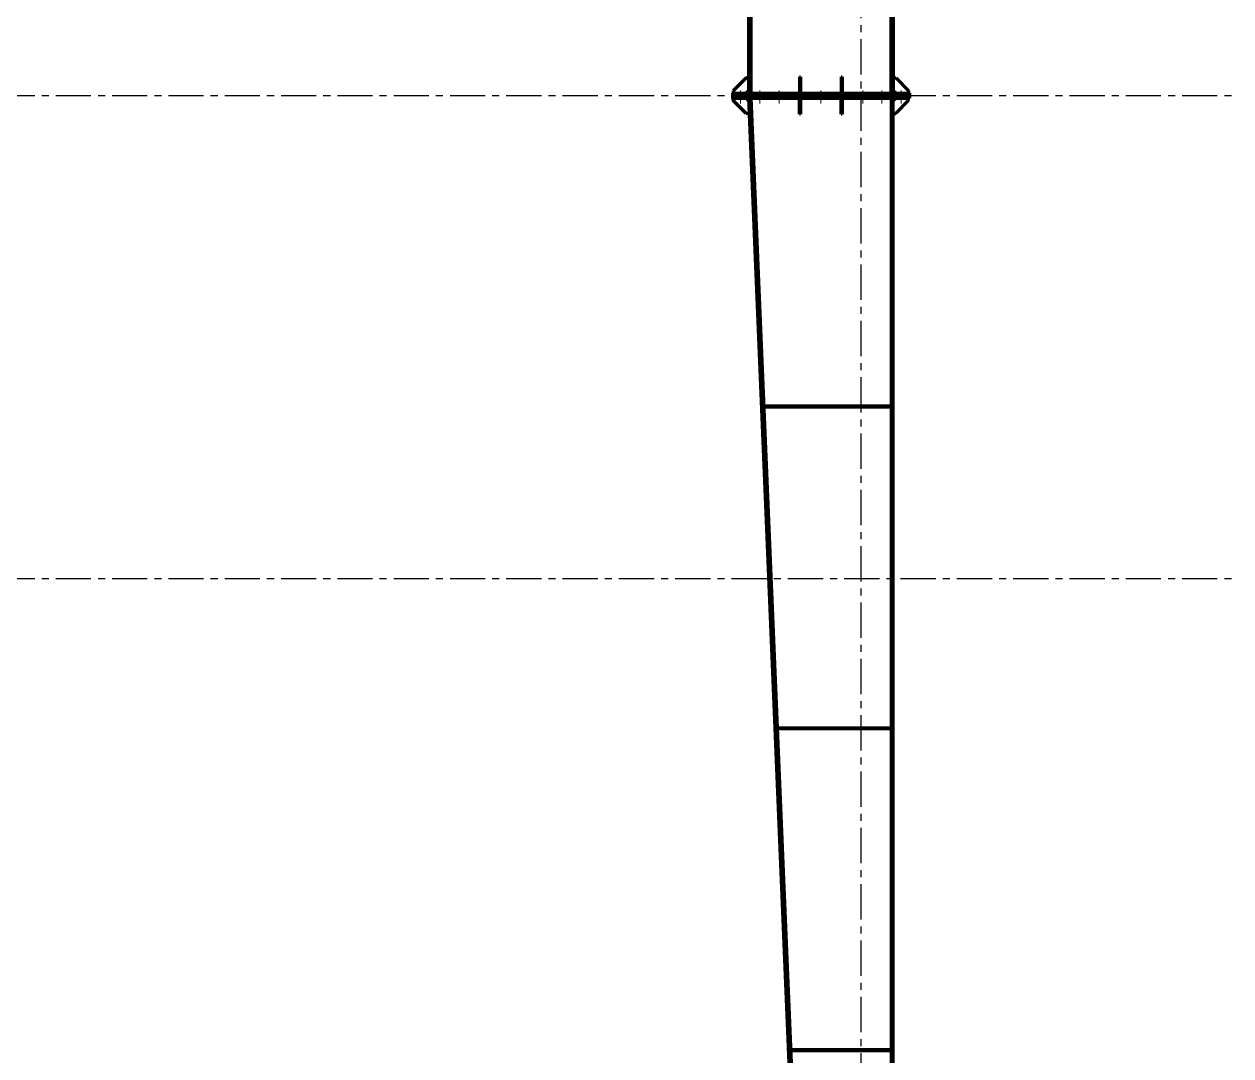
# Model space of a CAD drawing. Header units: inches. Extents: x 2 to 32666, y -5537 to 22.
# Drawn here: x 13914.68 to 13957.53, y -3865.22 to -3828.59 of the extents above; entities that cross this region are included whole.
import ezdxf

# ---------------------------------------------------------------- set-up
doc = ezdxf.new("R2010")
doc.units = ezdxf.units.IN
doc.header["$MEASUREMENT"] = 0
doc.linetypes.add('CENTER', pattern=[2, 1.25, -0.25, 0.25, -0.25])
doc.layers.add('2', color=2, linetype='Continuous')
doc.layers.add('Tim truc', color=8, linetype='Continuous')

msp = doc.modelspace()

# ---------------------------------------------------------------- hatches: boundary and pattern name
at = {"layer": '2'}
for points in [[(13940.0419, -3831.1298), (13940.0419, -3831.0383), (13940.1904, -3831.0383), (13940.1904, -3831.1298)], [(13940.0419, -3831.2212), (13940.0419, -3831.1298), (13940.1904, -3831.1298), (13940.1904, -3831.2212)], [(13940.7276, -3831.1298), (13940.7276, -3831.0383), (13940.8762, -3831.0383), (13940.8762, -3831.1298)], [(13940.7276, -3831.2212), (13940.7276, -3831.1298), (13940.8762, -3831.1298), (13940.8762, -3831.2212)], [(13941.4133, -3831.1298), (13941.4133, -3831.0383), (13941.5619, -3831.0383), (13941.5619, -3831.1298)], [(13941.4133, -3831.2212), (13941.4133, -3831.1298), (13941.5619, -3831.1298), (13941.5619, -3831.2212)], [(13942.899, -3831.1298), (13942.899, -3831.0383), (13943.0476, -3831.0383), (13943.0476, -3831.1298)], [(13942.899, -3831.2212), (13942.899, -3831.1298), (13943.0476, -3831.1298), (13943.0476, -3831.2212)], [(13944.3847, -3831.1298), (13944.3847, -3831.0383), (13944.5333, -3831.0383), (13944.5333, -3831.1298)], [(13944.3847, -3831.2212), (13944.3847, -3831.1298), (13944.5333, -3831.1298), (13944.5333, -3831.2212)], [(13945.0704, -3831.1298), (13945.0704, -3831.0383), (13945.219, -3831.0383), (13945.219, -3831.1298)], [(13945.0704, -3831.2212), (13945.0704, -3831.1298), (13945.219, -3831.1298), (13945.219, -3831.2212)], [(13945.7562, -3831.1298), (13945.7562, -3831.0383), (13945.9047, -3831.0383), (13945.9047, -3831.1298)], [(13945.7562, -3831.2212), (13945.7562, -3831.1298), (13945.9047, -3831.1298), (13945.9047, -3831.2212)]]:
    msp.add_hatch(color=256, dxfattribs=at).paths.add_polyline_path(points, flags=17)

# ---------------------------------------------------------------- linework, layer by layer
at = {"layer": '2', "lineweight": 100}
for p, q in [((13940.4018, -3801.1457), (13940.4019, -3831.0383)), ((13940.4818, -3801.1457), (13940.4819, -3831.0383)), ((13945.4647, -3831.0383), (13945.4647, -3817.2992)), ((13945.5447, -3817.2992), (13945.5447, -3831.0383)), ((13940.3162, -3830.4955), (13939.859, -3830.9526)), ((13940.4019, -3830.4955), (13940.3162, -3830.4955)), ((13942.2133, -3830.4669), (13942.2133, -3831.0383)), ((13942.2133, -3830.4669), (13942.2476, -3830.4669)), ((13942.2476, -3830.4669), (13942.2476, -3831.0383)), ((13943.699, -3830.4669), (13943.699, -3831.0383)), ((13943.699, -3830.4669), (13943.7333, -3830.4669)), ((13943.7333, -3830.4669), (13943.7333, -3831.0383)), ((13945.5447, -3830.4955), (13945.6304, -3830.4955)), ((13945.6304, -3830.4955), (13946.0876, -3830.9526)), ((13939.8304, -3831.0383), (13939.8304, -3831.1298)), ((13939.8304, -3831.0383), (13946.1162, -3831.0383)), ((13939.8304, -3831.1298), (13939.8304, -3831.2212)), ((13939.8304, -3831.1298), (13946.1162, -3831.1298)), ((13939.8304, -3831.1298), (13946.1162, -3831.1298)), ((13939.8304, -3831.2212), (13946.1162, -3831.2212)), ((13939.859, -3830.9526), (13939.859, -3831.0383)), ((13939.859, -3831.3069), (13939.859, -3831.2212)), ((13940.3161, -3831.2212), (13940.4054, -3831.3069)), ((13940.3162, -3831.0383), (13940.4019, -3830.9526)), ((13940.4819, -3831.0383), (13940.4019, -3831.0383)), ((13940.4819, -3831.2212), (13940.4019, -3831.2245)), ((13940.4019, -3831.2245), (13943.2589, -3899.3012)), ((13940.4819, -3831.2212), (13943.3389, -3899.2978)), ((13942.2133, -3830.9526), (13942.2476, -3830.9526)), ((13942.2133, -3831.7926), (13942.2133, -3831.2212)), ((13942.2476, -3831.2212), (13942.2476, -3831.7926)), ((13943.699, -3830.9526), (13943.7333, -3830.9526)), ((13943.699, -3831.7926), (13943.699, -3831.2212)), ((13943.7333, -3831.2212), (13943.7333, -3831.7926)), ((13945.4647, -3831.0383), (13945.5447, -3831.0383)), ((13945.5447, -3831.2212), (13945.4647, -3831.2212)), ((13945.4647, -3831.2212), (13945.4647, -3899.3012)), ((13945.6304, -3831.0383), (13945.5447, -3830.9526)), ((13945.5447, -3899.3012), (13945.5447, -3831.2212)), ((13945.5447, -3831.3069), (13945.6304, -3831.2212)), ((13946.0876, -3830.9526), (13946.0876, -3831.0383)), ((13946.0876, -3831.3069), (13946.0876, -3831.2212)), ((13946.1162, -3831.0383), (13946.1162, -3831.1298)), ((13946.1162, -3831.1298), (13946.1162, -3831.2212)), ((13940.3161, -3831.764), (13939.859, -3831.3069)), ((13942.2133, -3831.3069), (13942.2476, -3831.3069)), ((13943.699, -3831.3069), (13943.7333, -3831.3069)), ((13945.6304, -3831.764), (13946.0876, -3831.3069)), ((13940.4246, -3831.764), (13940.3161, -3831.764)), ((13942.2476, -3831.7926), (13942.2133, -3831.7926)), ((13943.7333, -3831.7926), (13943.699, -3831.7926)), ((13945.5447, -3831.764), (13945.6304, -3831.764)), ((13940.9409, -3842.1441), (13945.4647, -3842.1441)), ((13940.9409, -3842.1441), (13940.9409, -3842.1726)), ((13940.9409, -3842.1726), (13945.4647, -3842.1726)), ((13945.4647, -3842.1441), (13945.4647, -3842.1726)), ((13941.4205, -3853.5726), (13945.4647, -3853.5726)), ((13941.4205, -3853.5726), (13941.4205, -3853.6012)), ((13945.4647, -3853.5726), (13945.4647, -3853.6012)), ((13941.4205, -3853.6012), (13945.4647, -3853.6012)), ((13941.9001, -3865.0012), (13945.4647, -3865.0012)), ((13941.9001, -3865.0012), (13941.9001, -3865.0298)), ((13941.9001, -3865.0298), (13945.4647, -3865.0298)), ((13945.4647, -3865.0012), (13945.4647, -3865.0298))]:
    msp.add_line(p, q, dxfattribs=at)
at = {"layer": '2', "lineweight": 0}
for p, q in [((13940.0419, -3831.0383), (13940.0419, -3831.1298)), ((13940.0419, -3831.0383), (13940.0419, -3831.1298)), ((13940.0419, -3831.1298), (13940.0419, -3831.2212)), ((13940.0419, -3831.1298), (13940.0419, -3831.2212)), ((13940.1162, -3830.9475), (13940.1162, -3831.4098)), ((13940.1162, -3830.9475), (13940.1162, -3831.4098)), ((13940.1904, -3831.0383), (13940.1904, -3831.1298)), ((13940.1904, -3831.0383), (13940.1904, -3831.1298)), ((13940.1904, -3831.1298), (13940.1904, -3831.2212)), ((13940.1904, -3831.1298), (13940.1904, -3831.2212)), ((13940.7276, -3831.0383), (13940.7276, -3831.1298)), ((13940.7276, -3831.0383), (13940.7276, -3831.1298)), ((13940.7276, -3831.1298), (13940.7276, -3831.2212)), ((13940.7276, -3831.1298), (13940.7276, -3831.2212)), ((13940.8019, -3830.9475), (13940.8019, -3831.4098)), ((13940.8019, -3830.9475), (13940.8019, -3831.4098)), ((13940.8762, -3831.0383), (13940.8762, -3831.1298)), ((13940.8762, -3831.0383), (13940.8762, -3831.1298)), ((13940.8762, -3831.1298), (13940.8762, -3831.2212)), ((13940.8762, -3831.1298), (13940.8762, -3831.2212)), ((13941.4133, -3831.0383), (13941.4133, -3831.1298)), ((13941.4133, -3831.0383), (13941.4133, -3831.1298)), ((13941.4133, -3831.1298), (13941.4133, -3831.2212)), ((13941.4133, -3831.1298), (13941.4133, -3831.2212)), ((13941.4876, -3830.9475), (13941.4876, -3831.4098)), ((13941.4876, -3830.9475), (13941.4876, -3831.4098)), ((13941.5619, -3831.0383), (13941.5619, -3831.1298)), ((13941.5619, -3831.0383), (13941.5619, -3831.1298)), ((13941.5619, -3831.1298), (13941.5619, -3831.2212)), ((13941.5619, -3831.1298), (13941.5619, -3831.2212)), ((13942.899, -3831.0383), (13942.899, -3831.1298)), ((13942.899, -3831.0383), (13942.899, -3831.1298)), ((13942.899, -3831.1298), (13942.899, -3831.2212)), ((13942.899, -3831.1298), (13942.899, -3831.2212)), ((13942.9733, -3830.9475), (13942.9733, -3831.4098)), ((13942.9733, -3830.9475), (13942.9733, -3831.4098)), ((13943.0476, -3831.0383), (13943.0476, -3831.1298)), ((13943.0476, -3831.0383), (13943.0476, -3831.1298)), ((13943.0476, -3831.1298), (13943.0476, -3831.2212)), ((13943.0476, -3831.1298), (13943.0476, -3831.2212)), ((13944.3847, -3831.0383), (13944.3847, -3831.1298)), ((13944.3847, -3831.0383), (13944.3847, -3831.1298)), ((13944.3847, -3831.1298), (13944.3847, -3831.2212)), ((13944.3847, -3831.1298), (13944.3847, -3831.2212)), ((13944.459, -3830.9475), (13944.459, -3831.4098)), ((13944.459, -3830.9475), (13944.459, -3831.4098)), ((13944.5333, -3831.0383), (13944.5333, -3831.1298)), ((13944.5333, -3831.0383), (13944.5333, -3831.1298)), ((13944.5333, -3831.1298), (13944.5333, -3831.2212)), ((13944.5333, -3831.1298), (13944.5333, -3831.2212)), ((13945.0704, -3831.0383), (13945.0704, -3831.1298)), ((13945.0704, -3831.0383), (13945.0704, -3831.1298)), ((13945.0704, -3831.1298), (13945.0704, -3831.2212)), ((13945.0704, -3831.1298), (13945.0704, -3831.2212)), ((13945.1447, -3830.9475), (13945.1447, -3831.4098)), ((13945.1447, -3830.9475), (13945.1447, -3831.4098)), ((13945.219, -3831.0383), (13945.219, -3831.1298)), ((13945.219, -3831.0383), (13945.219, -3831.1298)), ((13945.219, -3831.1298), (13945.219, -3831.2212)), ((13945.219, -3831.1298), (13945.219, -3831.2212)), ((13945.7562, -3831.0383), (13945.7562, -3831.1298)), ((13945.7562, -3831.0383), (13945.7562, -3831.1298)), ((13945.7562, -3831.1298), (13945.7562, -3831.2212)), ((13945.7562, -3831.1298), (13945.7562, -3831.2212)), ((13945.8304, -3830.9475), (13945.8304, -3831.4098)), ((13945.8304, -3830.9475), (13945.8304, -3831.4098)), ((13945.9047, -3831.0383), (13945.9047, -3831.1298)), ((13945.9047, -3831.0383), (13945.9047, -3831.1298)), ((13945.9047, -3831.1298), (13945.9047, -3831.2212)), ((13945.9047, -3831.1298), (13945.9047, -3831.2212))]:
    msp.add_line(p, q, dxfattribs=at)
at = {"layer": 'Tim truc', "linetype": 'CENTER'}
for p, q in [((13944.4029, -3924.3761), (13944.4029, -3793.9869)), ((13723.8029, -3831.1298), (14224.8224, -3831.1298)), ((13723.8029, -3848.2726), (14224.8224, -3848.2726))]:
    msp.add_line(p, q, dxfattribs=at)

doc.saveas('drawing.dxf')
